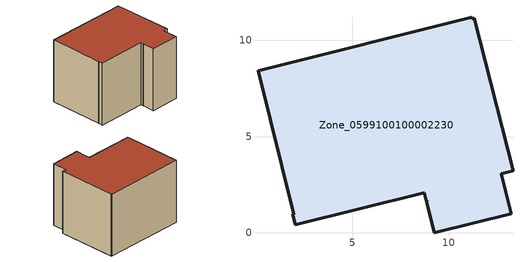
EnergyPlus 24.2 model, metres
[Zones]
Zone_0599100100002230
 floor ground (C_G): 0.1,8.43 11.21,11.2 11.22,11.13 11.33,11.15 13.35,3.23 12.74,3.08 13.26,0.99 9.26,0 8.86,1.59 8.92,1.61 8.84,1.66 8.74,2.08 2.03,0.41 1.9,0.95 1.95,0.96 z0
 wall outside (C_F): 8.84,1.66 8.92,1.61 8.86,1.59 9.26,0 13.26,0.99 12.74,3.08 13.35,3.23 11.33,11.15 11.22,11.13 11.21,11.2 0.1,8.43 1.95,0.96 1.9,0.95 2.03,0.41 8.74,2.08 8.84,1.66 z0:8.81
 roof outside (C_R): 0.1,8.43 1.95,0.96 1.9,0.95 2.03,0.41 8.74,2.08 8.84,1.66 8.92,1.61 8.86,1.59 9.26,0 13.26,0.99 12.74,3.08 13.35,3.23 11.33,11.15 11.22,11.13 11.21,11.2 z8.81
[BUILDING]
Pand.0599100100002230: North Axis=0; Terrain=City; Loads Convergence Tolerance Value=0.04; Temperature Convergence Tolerance Value=0.4; Solar Distribution=FullExterior; Maximum Number of Warmup Days=25; Minimum Number of Warmup Days=1
[Site:Location]
Rotterdam.The.Hague.AP_ZH_NLD Design_Conditions: Latitude=51.96; Longitude=4.45; Time Zone=1; Elevation=-4.5
[SITE:GROUNDTEMPERATURE:BUILDINGSURFACE]
18, 18, 18, 18, 18, 18, 18, 18, 18, 18, 18, 18
[MATERIAL] Thermal Absorptance=0.9; Solar Absorptance=0.7; Visible Absorptance=0.7
Name | Roughness | Thickness | Conductivity | Density | Specific Heat
G.D.2006-2014 | MediumSmooth | 0.15 | 0.06 | 540 | 1210
F.D.2006-2014 | Rough | 0.3 | 0.12 | 1920 | 840
R.D.2006-2014 | MediumRough | 0.2 | 0.08 | 1500 | 1000
[CONSTRUCTION]
C_G: G.D.2006-2014
C_F: F.D.2006-2014
C_R: R.D.2006-2014
[ZONE]
Zone_0599100100002230: Type=1; Multiplier=1; Ceiling Height=Autocalculate; Volume=Autocalculate; Floor Area=autocalculate; Part of Total Floor Area=Yes
[ZONEINFILTRATION:DESIGNFLOWRATE]
Infil_Zone_0599100100002230: Zone or ZoneList or Space or SpaceList=Zone_0599100100002230; Schedule=AlwaysOn; Design Flow Rate Calculation Method=Flow/Area; Flow Rate per Floor Area=0.0021; Constant Term Coefficient=1; Temperature Term Coefficient=0; Velocity Term Coefficient=0; Velocity Squared Term Coefficient=0
[HVACTEMPLATE:ZONE:IDEALLOADSAIRSYSTEM]
Zone_0599100100002230: Maximum Heating Supply Air Temperature=50; Minimum Cooling Supply Air Temperature=13; Maximum Heating Supply Air Humidity Ratio=0.0156; Minimum Cooling Supply Air Humidity Ratio=0.0077; Heating Limit=NoLimit; Cooling Limit=NoLimit; Dehumidification Control Type=ConstantSensibleHeatRatio; Cooling Sensible Heat Ratio=0.7; Dehumidification Setpoint=60; Humidification Control Type=None; Humidification Setpoint=30; Outdoor Air Method=None; Outdoor Air Flow Rate per Person=0.00944; Outdoor Air Flow Rate per Zone Floor Area=0; Outdoor Air Flow Rate per Zone=0; Demand Controlled Ventilation Type=None; Outdoor Air Economizer Type=NoEconomizer; Heat Recovery Type=None; Sensible Heat Recovery Effectiveness=0.7; Latent Heat Recovery Effectiveness=0.65
[ZONECONTROL:THERMOSTAT]
ThermostatControl_Zone_0599100100002230: Zone or ZoneList=Zone_0599100100002230; Control Type Schedule=DualSetpointControlType; Control 1=Thermostat_Zone_0599100100002230; Temperature Difference Between Cutout And Setpoint=0
[THERMOSTATSETPOINT:DUALSETPOINT]
Thermostat_Zone_0599100100002230: Heating Setpoint Temperature Schedule=HeatingSetpoint_Zone_0599100100002230; Cooling Setpoint Temperature Schedule=CoolingSetpoint_Zone_0599100100002230
[SCHEDULE:COMPACT]
HeatingSetpoint_Zone_0599100100002230: Through: 12/31, For: AllDays, Until: 24:00, 21
CoolingSetpoint_Zone_0599100100002230: Through: 12/31, For: AllDays, Until: 24:00, 24
DualSetpointControlType: Through: 12/31, For: AllDays, Until: 24:00, 4
AlwaysOn: Through: 12/31, For: AllDays, Until: 24:00, 1
